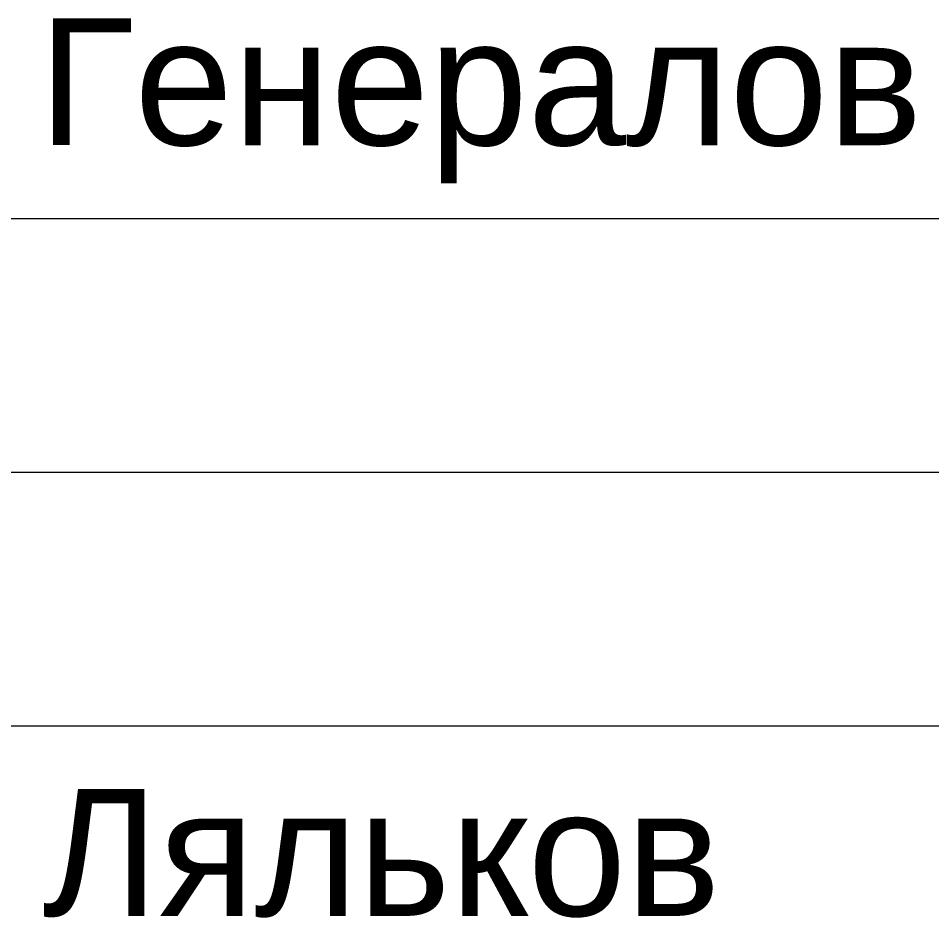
# Model space of a CAD drawing. Header units: metres. Extents: x -163 to 308, y -116 to 9.
# Drawn here: x 36.004 to 37.806, y -34.438 to -32.665 of the extents above; entities that cross this region are included whole.
import ezdxf
from ezdxf.enums import TextEntityAlignment as Align

# ---------------------------------------------------------------- set-up
doc = ezdxf.new("R2010")
doc.units = ezdxf.units.M
doc.header["$MEASUREMENT"] = 0
doc.styles.add('Style-Arial', font='arial.ttf')

# ---------------------------------------------------------------- blocks, each defined once
blk = doc.blocks.new('*U293')
at = {"color": 7, "linetype": 'Continuous', "lineweight": 0}
for p, q in [((10.0128, -17.5), (16.5128, -17.5)), ((10.0128, -18), (16.5128, -18)), ((10.0128, -18.5), (16.5128, -18.5))]:
    blk.add_line(p, q, dxfattribs=at)

msp = doc.modelspace()

# ---------------------------------------------------------------- block references
at = {"color": 7, "linetype": 'Continuous', "lineweight": 13}
msp.add_blockref('*U293', (23.94071414, -15.55985294), dxfattribs=at)

# ---------------------------------------------------------------- texts
at = {"color": 7, "linetype": 'Continuous', "lineweight": 0, "style": 'Style-Arial'}
msp.add_text('Генералов', height=0.25, dxfattribs=at).set_placement((36.91550184, -32.66538839), align=Align.TOP_CENTER)
at = {"color": 7, "lineweight": 13, "style": 'Style-Arial'}
msp.add_text('Ляльков', height=0.25, dxfattribs=at).set_placement((36.05224886, -34.18429625), align=Align.TOP_LEFT)

doc.saveas('drawing.dxf')
